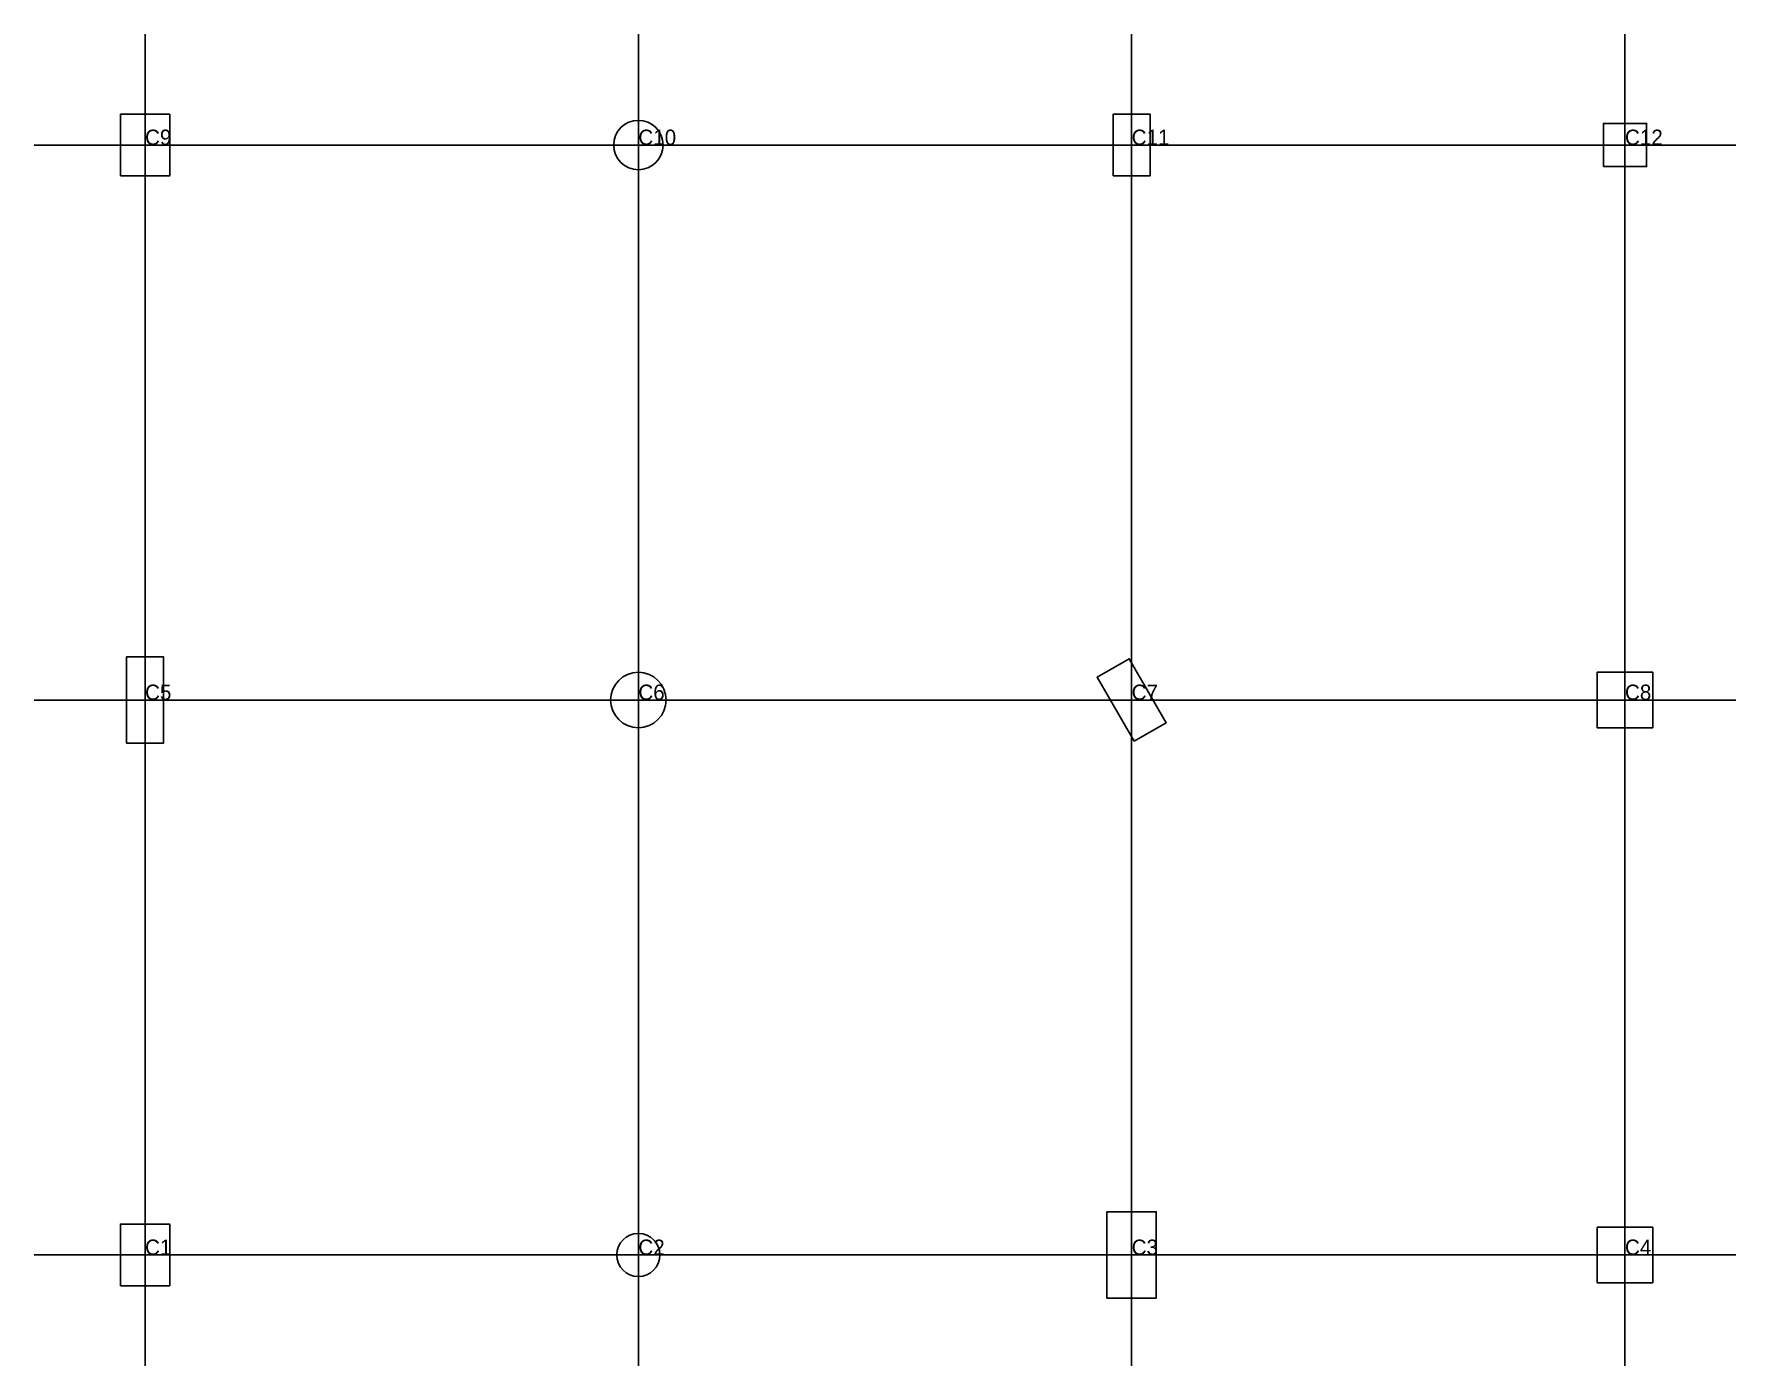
# Model space of a CAD drawing. Header units: millimetres. Extents: x -6900 to 6900, y -5400 to 5400.
import ezdxf

# ---------------------------------------------------------------- set-up
doc = ezdxf.new("R2010")
doc.units = ezdxf.units.MM
for name, color, linetype in [('S2B_COLUMNS', 1, 'Continuous'), ('S2B_GRIDS', 8, 'Continuous'), ('S2B_LABELS', 7, 'Continuous')]:
    doc.layers.add(name, color=color, linetype=linetype)

msp = doc.modelspace()

# ---------------------------------------------------------------- linework, layer by layer
at = {"layer": 'S2B_COLUMNS'}
for points in [[(-6200, 4250), (-5800, 4250), (-5800, 4750), (-6200, 4750)], [(1850, 4250), (2150, 4250), (2150, 4750), (1850, 4750)], [(5825, 4325), (6175, 4325), (6175, 4675), (5825, 4675)], [(-6150, -350), (-5850, -350), (-5850, 350), (-6150, 350)], [(2020, -335), (2280, -185), (1980, 335), (1720, 185)], [(5775, -225), (6225, -225), (6225, 225), (5775, 225)], [(-6200, -4750), (-5800, -4750), (-5800, -4250), (-6200, -4250)], [(1800, -4850), (2200, -4850), (2200, -4150), (1800, -4150)], [(5775, -4725), (6225, -4725), (6225, -4275), (5775, -4275)]]:
    msp.add_lwpolyline(points, close=True, dxfattribs=at)
for centre, radius in [((-2000, 4500), 200), ((-2000, 0), 225), ((-2000, -4500), 175)]:
    msp.add_circle(centre, radius, dxfattribs=at)
at = {"layer": 'S2B_GRIDS'}
for p, q in [((-6000, -5400), (-6000, 5400)), ((-2000, -5400), (-2000, 5400)), ((2000, -5400), (2000, 5400)), ((6000, -5400), (6000, 5400)), ((-6900, 4500), (6900, 4500)), ((-6900, 0), (6900, 0)), ((-6900, -4500), (6900, -4500))]:
    msp.add_line(p, q, dxfattribs=at)

# ---------------------------------------------------------------- texts
at = {"layer": 'S2B_LABELS'}
for s, p in [('C9', (-6000, 4500)), ('C10', (-2000, 4500)), ('C11', (2000, 4500)), ('C12', (6000, 4500)), ('C5', (-6000, 0)), ('C6', (-2000, 0)), ('C7', (2000, 0)), ('C8', (6000, 0)), ('C1', (-6000, -4500)), ('C2', (-2000, -4500)), ('C3', (2000, -4500)), ('C4', (6000, -4500))]:
    msp.add_text(s, height=125, dxfattribs=at).set_placement(p)

doc.saveas('drawing.dxf')
